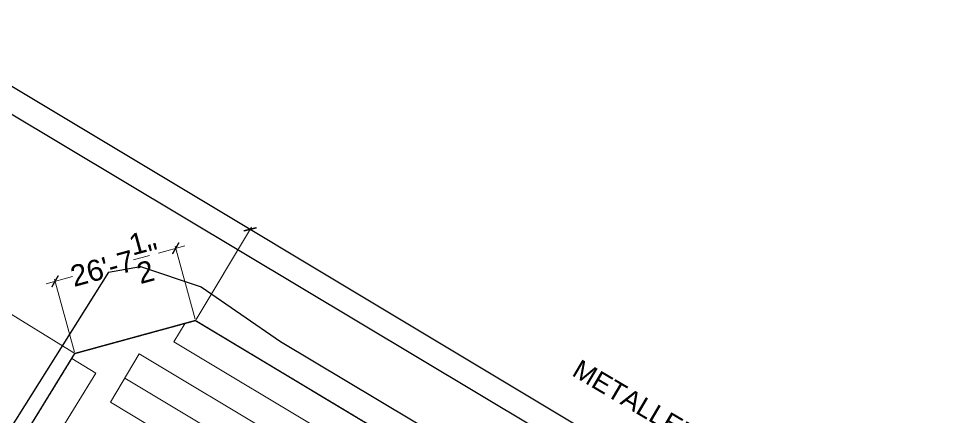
# Model space of a CAD drawing. Header units: inches. Extents: x -110725 to 51121, y 8404 to 44825.
# Drawn here: x 18946 to 21292, y 26145 to 27163 of the extents above; entities that cross this region are included whole.
import ezdxf

# ---------------------------------------------------------------- set-up
doc = ezdxf.new("R2010")
doc.units = ezdxf.units.IN
doc.header["$LTSCALE"] = 0.1
doc.header["$MEASUREMENT"] = 0
doc.linetypes.add('CENTER', pattern=[2, 1.25, -0.25, 0.25, -0.25])
doc.layers.get('0').update_dxf_attribs({"color": 1, "lineweight": 0})
doc.layers.get('Defpoints').update_dxf_attribs({"lineweight": 0})
for name, color, linetype in [('boundary', 6, 'Continuous'), ('building', 6, 'Continuous'), ('road', 8, 'Continuous')]:
    doc.layers.add(name, color=color, linetype=linetype)
doc.layers.add('dim', color=252, linetype='Continuous', lineweight=0)
doc.layers.add('TEXT', color=3, linetype='Continuous', lineweight=0)
doc.styles.add('EHSAN', font='arial.ttf', dxfattribs={"height": 54})
doc.styles.get("Standard").update_dxf_attribs({"font": 'arial.ttf'})
doc.dimstyles.new('DIM1', dxfattribs={"dimtxt": 54, "dimasz": 6, "dimexe": 6, "dimexo": 3, "dimgap": 1, "dimtad": 0, "dimzin": 0, "dimdsep": 46, "dimlunit": 4, "dimtxsty": 'EHSAN', "dimblk": 'ARCHTICK', "dimcen": 3, "dimdle": 6, "dimclrd": 4, "dimclre": 4, "dimclrt": 6, "dimadec": 0, "dimazin": 0, "dimtfac": 1, "dimtofl": 0, "dimtmove": 1, "dimatfit": 3, "dimldrblk": 'ARCHTICK', "dimfxl": 4, "dimtolj": 1, "dimtzin": 3, "dimlwd": -1, "dimlwe": -1, "dimarcsym": 0})

# ---------------------------------------------------------------- blocks, each defined once
blk = doc.blocks.new('_ArchTick')
at = {"color": 0, "linetype": 'ByBlock', "const_width": 0.15}
blk.add_lwpolyline([(-0.5, -0.5), (0.5, 0.5)], dxfattribs=at)
blk = doc.blocks.new('*D2189')
at = {"layer": 'Defpoints', "color": 0, "transparency": 16777216}
for p in [(19538.3, 26623.7), (19398.5, 26390.9, 1175.7), (22366.7, 24608.8, 1175.7)]:
    blk.add_point(p, dxfattribs=at)
at = {"layer": 'dim', "color": 4, "transparency": 16777216}
for p, q in [((19517.8, 26636.1), (20923.6, 25792)), ((19400.1, 26393.4), (19541.4, 26628.8)), ((22527, 24829.3), (21121.1, 25673.4)), ((22368.2, 24611.4), (22509.5, 24846.8))]:
    blk.add_line(p, q, dxfattribs=at)
at = {"layer": 'dim', "color": 4, "transparency": 16777216, "xscale": 24, "yscale": 24, "zscale": 24}
for p, rotation in [((19538.3, 26623.7), 149.019361839217), ((22506.5, 24841.6), 329.019361839217)]:
    blk.add_blockref('_ArchTick', p, dxfattribs=dict(at, rotation=rotation))
at = {"layer": 'dim', "color": 6, "transparency": 16777216, "insert": (21022.4, 25732.7), "char_height": 54, "attachment_point": 5, "rotation": 329.0194, "style": 'EHSAN'}
blk.add_mtext('\\A1;288\'-6"', dxfattribs=at)
blk = doc.blocks.new('*D2190')
at = {"layer": 'Defpoints', "color": 0, "transparency": 16777216}
for p in [(19039.8, 26490.8), (19398.5, 26390.9, 1175.7), (19090.3, 26306.5, 1175.7)]:
    blk.add_point(p, dxfattribs=at)
at = {"layer": 'dim', "color": 4, "transparency": 16777216}
for p, q in [((19371.2, 26581.5), (19303.8, 26563)), ((19397.7, 26393.8), (19346.5, 26580.9)), ((19016.7, 26484.4), (19084.1, 26502.9)), ((19089.5, 26309.4), (19038.2, 26496.5))]:
    blk.add_line(p, q, dxfattribs=at)
at = {"layer": 'dim', "color": 4, "transparency": 16777216, "xscale": 24, "yscale": 24, "zscale": 24}
for p, rotation in [((19348.1, 26575.2), 15.31055787332248), ((19039.8, 26490.8), 195.3105578733225)]:
    blk.add_blockref('_ArchTick', p, dxfattribs=dict(at, rotation=rotation))
at = {"layer": 'dim', "color": 6, "transparency": 16777216, "insert": (19193.9, 26533), "char_height": 54, "attachment_point": 5, "rotation": 15.3106, "style": 'EHSAN'}
blk.add_mtext('\\A1;26\'-7{\\H1x;\\S1/2;}"', dxfattribs=at)
blk = doc.blocks.new('*D2191')
at = {"layer": 'Defpoints', "color": 0, "transparency": 16777216}
for p in [(19090.3, 26306.5, 1175.7), (17401.8, 24460.8), (17800.8, 24214.8, 1175.7)]:
    blk.add_point(p, dxfattribs=at)
at = {"layer": 'dim', "color": 4, "transparency": 16777216}
for p, q in [((18703.8, 26572.9), (18117.7, 25622.1)), ((19087.7, 26308), (18686.1, 26555.6)), ((17389.2, 24440.4), (17975.3, 25391.2)), ((17798.3, 24216.4), (17396.7, 24464))]:
    blk.add_line(p, q, dxfattribs=at)
at = {"layer": 'dim', "color": 4, "transparency": 16777216, "xscale": 24, "yscale": 24, "zscale": 24}
for p, rotation in [((18691.2, 26552.5), 58.34713072888594), ((17401.8, 24460.8), 238.3471307288859)]:
    blk.add_blockref('_ArchTick', p, dxfattribs=dict(at, rotation=rotation))
at = {"layer": 'dim', "color": 6, "transparency": 16777216, "insert": (18046.5, 25506.6), "char_height": 54, "attachment_point": 5, "rotation": 58.3471, "style": 'EHSAN'}
blk.add_mtext('\\A1;204\'-9{\\H1x;\\S1/4;}"', dxfattribs=at)

msp = doc.modelspace()

# ---------------------------------------------------------------- linework, layer by layer
at = {"color": 9}
for p, q in [((19372.08064, 26383.62175), (19343.59785, 26336.08242)), ((19343.59785, 26336.08242), (22329.65146, 24547.0137, 1.07221)), ((19181.1042, 26181.64671, 1.07221), (19255.11083, 26305.16784, 1.07221)), ((19255.11083, 26305.16784, -0.01849), (22292.64813, 24485.25311, 1.07221)), ((19082.45254, 26293.77269, 1.07221), (19066.74553, 26268.21447, 1.07221)), ((19143.79226, 26256.07586, 1.07221), (19082.45254, 26293.77269, 1.07221)), ((18122.83634, 24594.79168), (19143.79226, 26256.07586, 1.07221)), ((19218.10752, 26243.40728, -0.01849), (22255.64481, 24423.49255, 1.07221)), ((19181.1042, 26181.64671, -0.01849), (22218.64149, 24361.73198, 1.07221))]:
    msp.add_line(p, q, dxfattribs=at)
at = {"layer": 'boundary', "linetype": 'CENTER', "elevation": -26.09038}
for points in [[(19090.25384, 26306.46684), (19398.53341, 26390.86365), (22366.66668, 24608.79412)], [(19090.25384, 26306.46684), (18072.3954, 24650.22286)]]:
    msp.add_lwpolyline(points, dxfattribs=at)
at = {"layer": 'building', "linetype": 'Continuous', "elevation": 1.07221}
msp.add_lwpolyline([(15636.00563, 20787.09078), (17800.80866, 24214.83069), (17988.07086, 24266.09692), (18109.15044, 24450.76329), (18072.3954, 24650.22286), (19090.25384, 26306.46684), (19398.53341, 26390.86365), (22366.66668, 24608.79412), (22402.86233, 24483.42297), (22366.56213, 24420.82334), (22681.05977, 24234.54273), (22911.35184, 24283.46768), (25455.71569, 22826.982)], dxfattribs=at)
at = {"layer": 'building', "color": 1, "linetype": 'Continuous', "elevation": 1.07221}
msp.add_lwpolyline([(19398.53341, 26390.86365), (19090.25384, 26306.46684)], dxfattribs=at)
at = {"layer": 'road', "linetype": 'Continuous'}
for points, elevation in [([(30433.71623, 20083.63124), (30208.07919, 20218.94372), (18639.34374, 27162.757)], 4.40796), ([(18608.301, 27109.72141), (30380.22385, 20058.33929)], 1.42961), ([(19176.04424, 26513.70008), (15561.85337, 20762.23016)], 3.21662), ([(19176.04424, 26513.70008), (19258.34323, 26528.62687), (19413.38326, 26477.02846), (19615.43984, 26336.76517), (28765.16786, 20864.22481), (29376.89175, 20463.11896)], 3.21662)]:
    msp.add_lwpolyline(points, dxfattribs=dict(at, elevation=elevation))

# ---------------------------------------------------------------- texts
at = {"layer": 'TEXT', "color": 7, "linetype": 'Continuous', "lineweight": 25}
msp.add_text('METALLED ROAD ', height=48.6116571, rotation=329.43719354, dxfattribs=at).set_placement((20357.55491, 26251.54748))

# ---------------------------------------------------------------- dimensions: what is measured, and where the dimension line sits
at = {"layer": 'dim'}
dim = msp.add_linear_dim(base=(19538.32674, 26623.69701, -1174.66297), p1=(22366.66668, 24608.79412, 1.07221), p2=(19398.53341, 26390.86365, 1.07221), angle=149.01936184, dimstyle='DIM1', override={"dimtxt": 36, "dimasz": 24, "dimdle": 24}, dxfattribs=at)
dim.commit()
dim.dimension.update_dxf_attribs({"geometry": '*D2189', "text_midpoint": (21022.39337, 25732.66224, -1174.66297), "dimtype": 161})
for p1, p2, distance, picture, middle in [((19398.53341, 26390.86365, 1.07221), (19090.25384, 26306.46684, 1.07221), -191.0682, '*D2190', (19193.94192, 26532.9522, -1174.66297)), ((19090.25384, 26306.46684, 1.07221), (17800.80866, 24214.83069, 1.07221), -468.76796, '*D2191', (18046.49577, 25506.64488, -1174.66297))]:
    dim = msp.add_aligned_dim(p1=p1, p2=p2, distance=distance, dimstyle='DIM1', override={"dimtxt": 36, "dimasz": 24, "dimdle": 24}, dxfattribs=at)
    dim.commit()
    dim.dimension.update_dxf_attribs({"geometry": picture, "text_midpoint": middle})

doc.saveas('drawing.dxf')
